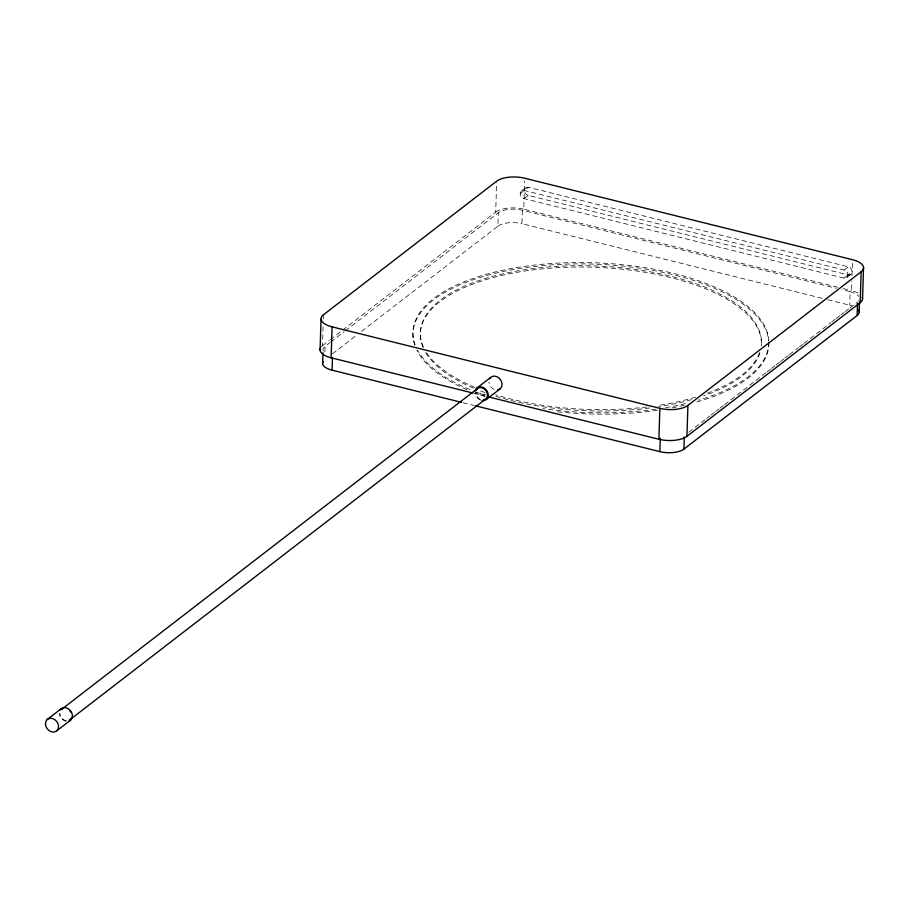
<?xml version="1.0" encoding="UTF-8"?>
<svg xmlns="http://www.w3.org/2000/svg" width="909" height="909" viewBox="0 0 909 909"><rect width="100%" height="100%" fill="white"/><g stroke="black" fill="none" stroke-linecap="round" stroke-linejoin="round"><path stroke-width="0.68" stroke-dasharray="4.54 3.41" d="M321.354 346.749A20.771 8.749 1.8 0 1 322.468 345.738L323.127 324.649M323.309 319.025L323.434 314.798M324.922 351.772L325.081 346.386L329.558 342.943M413.027 337.216L413.072 335.876M420.435 337.296L420.481 335.944M342.579 330.217L495.7 212.104L496.632 182.573M361.543 331.387L497.905 226.205L498.325 212.751A17.805 7.499 1.8 0 1 522.38 210.252L836.371 288.301M822.179 298.322L521.948 223.694L522.38 210.252M837.757 287.221L523.766 209.172L524.652 180.936M761.276 340.727L761.322 339.387M851.71 305.731A17.805 7.499 1.8 0 0 849.722 305.174L850.142 291.721L841.882 289.664M857.823 292.971A20.771 8.749 1.8 0 0 851.528 290.653L851.824 281.233M851.994 275.859L852.46 261.065M521.436 190.992L525.595 187.777M322.468 345.738L329.172 340.568M330.285 339.705L341.466 331.081M520.198 193.56L528.413 187.288L848.313 266.803A4.454 3.591 52.4 0 1 852.119 271.825L847.972 275.029A4.454 3.591 52.4 0 1 843.904 278.086L524.004 198.571A4.454 3.591 52.4 0 1 520.198 193.56A4.454 3.591 52.4 0 1 524.254 190.492L844.166 270.018A4.454 3.591 52.4 0 1 847.972 275.029M330.671 342.079L344.091 331.728M345.204 330.865L498.325 212.751M524.004 198.571L528.163 195.355L848.063 274.882A4.454 3.591 52.4 0 0 852.119 271.825M332.489 353.806L357.078 334.83M844.166 270.018L848.313 266.803M843.904 278.086L848.063 274.882M846.722 277.597L850.881 274.382M688.795 432.229L705.566 419.299M706.679 418.435L710.031 415.856M711.145 414.993L714.497 412.402M715.622 411.538L718.974 408.959M720.087 408.096L723.439 405.505M724.564 404.641L765.912 372.747M767.037 371.883L770.389 369.293M771.502 368.429L774.854 365.85M775.979 364.986L779.331 362.396M780.445 361.532L783.797 358.953M784.91 358.089L788.273 355.499M789.387 354.635L798.329 347.738M799.443 346.874L802.795 344.295M803.92 343.432L830.735 322.74M831.86 321.877L835.212 319.286M836.325 318.423L839.677 315.843M840.802 314.98L844.154 312.389M845.268 311.526L848.62 308.946M849.745 308.083L857.562 302.049M843.268 288.596L851.528 290.653M827.69 299.686L849.722 305.174M475.737 392.313L485.372 394.711M474.35 393.381L485.361 396.119M462.92 402.687L473.93 405.425M494.178 389.404A7.42 5.988 52.4 0 1 488.94 382.041M495.7 212.104A20.771 8.749 1.8 0 1 523.766 209.172M768.787 342.193A178.028 74.958 1.8 0 1 694.09 402.755M684.272 405.255A178.028 74.958 1.8 0 1 671.183 408.005M657.434 410.277A178.028 74.958 1.8 0 1 556.74 411.72M484.611 396.415A178.028 74.958 1.8 0 1 475.793 393.233M467.021 389.666A178.028 74.958 1.8 0 1 416.89 350.306M414.697 345.068A178.028 74.958 1.8 0 1 574.92 263.917A178.028 74.958 1.8 0 1 768.684 340.807L768.73 339.455A178.028 74.958 1.8 0 0 573.409 262.587A178.028 74.958 1.8 0 0 415.208 345.034M759.935 352.772A170.608 71.834 1.8 0 1 703.6 395.847M691.499 399.63A170.608 71.834 1.8 0 1 658.434 406.732M649.833 407.959A170.608 71.834 1.8 0 1 494.212 395.722M484.861 392.563A170.608 71.834 1.8 0 1 478.52 390.177M473.464 388.098A170.608 71.834 1.8 0 1 425.503 352.317M422.992 347.329A170.608 71.834 1.8 0 1 578.942 267.019A170.608 71.834 1.8 0 1 761.288 346.09M759.526 352.76A170.608 71.834 1.8 0 1 706.202 393.597M695.669 397.074A170.608 71.834 1.8 0 1 657.048 405.607M646.981 406.982A170.608 71.834 1.8 0 1 495.632 394.801M474.907 387.348A170.608 71.834 1.8 0 1 426.298 352.203M423.583 347.238A170.608 71.834 1.8 0 1 579.09 265.667A170.608 71.834 1.8 0 1 761.174 346.079M768.855 342.25A178.028 74.958 1.8 0 1 698.317 400.221M685.579 403.607A178.028 74.958 1.8 0 1 664.411 407.857M656.071 409.13A178.028 74.958 1.8 0 1 542.889 408.63M484.656 395.074A178.028 74.958 1.8 0 1 475.827 391.893M469.862 389.507A178.028 74.958 1.8 0 1 417.617 350.26M528.163 195.355A4.454 3.591 52.4 0 1 524.357 190.345A4.454 3.591 52.4 0 1 528.413 187.288M497.905 226.205A17.805 7.499 1.8 0 1 521.948 223.694M859.175 300.254A17.805 7.499 1.8 0 1 858.516 301.174M850.142 291.721A17.805 7.499 1.8 0 1 858.835 296.368M323.274 351.101A17.805 7.499 1.8 0 1 325.081 346.386M480.316 400.096A7.42 5.988 52.4 0 1 475.089 392.733M480.441 399.46A6.681 5.386 52.4 0 1 475.737 392.836M66.209 720.632A6.681 5.386 52.4 0 1 59.96 713.565M66.243 721.314A7.42 5.988 52.4 0 1 59.312 713.463"/><path stroke-width="1.36" d="M320.07 350.09L321.047 319.15M322.615 363.566L322.956 352.806M472.964 393.04L331.115 357.782L332.092 326.842A20.771 8.749 1.8 0 1 323.434 314.798L496.678 181.164A20.771 8.749 1.8 0 1 524.732 178.244L852.506 259.713A20.771 8.749 1.8 0 1 861.164 271.757L860.187 302.697L686.943 436.331A20.771 8.749 1.8 0 1 658.889 439.252L488.122 396.801M461.533 402.346L332.08 370.168L332.467 358.055M658.889 439.252L659.866 408.323L332.092 326.842M858.414 309.81A17.805 7.499 1.8 0 1 857.142 315.491L683.898 449.137A17.805 7.499 1.8 0 1 659.854 451.637L660.275 438.183M683.898 449.137L684.284 437.024M686.943 436.331L687.92 405.403L861.164 271.757M857.142 315.491L857.517 303.39M859.187 311.764L859.482 302.345M862.573 298.345L863.55 267.405M47.086 719.61L60.948 708.918M476.725 388.188L490.587 377.496M477.214 388.745L61.437 709.474A6.681 5.386 52.4 0 1 62.607 708.679M70.266 719.474L486.042 398.744M56.903 730.711L70.766 720.019M486.531 399.29L500.393 388.609M475.305 405.766L659.854 451.637M687.92 405.403A20.771 8.749 1.8 0 1 659.866 408.323M862.3 297.198A20.771 8.749 1.8 0 1 860.187 302.697M331.115 357.782A20.771 8.749 1.8 0 1 320.582 347.829M489.621 378.758A7.42 5.988 52.4 0 1 500.45 379.678A7.42 5.988 52.4 0 1 497.564 389.927M332.08 370.168A17.805 7.499 1.8 0 1 323.047 361.634M475.202 390.995A7.42 5.988 52.4 0 1 482.384 387.177A7.42 5.988 52.4 0 1 488.19 395.347A7.42 5.988 52.4 0 1 482.02 400.585M476.35 389.881A6.681 5.386 52.4 0 1 486.088 390.711A6.681 5.386 52.4 0 1 483.497 399.926M69.777 710.758A6.681 5.386 52.4 0 1 70.788 712.179M71.141 718.337A6.681 5.386 52.4 0 1 69.107 720.258M59.994 710.179A7.42 5.988 52.4 0 1 70.209 710.338A7.42 5.988 52.4 0 1 69.47 720.905M45.45 724.155A7.42 5.988 52.4 0 0 55.608 731.597A7.42 5.988 52.4 0 0 54.938 719.735A7.42 5.988 52.4 0 0 45.45 724.155"/></g></svg>
